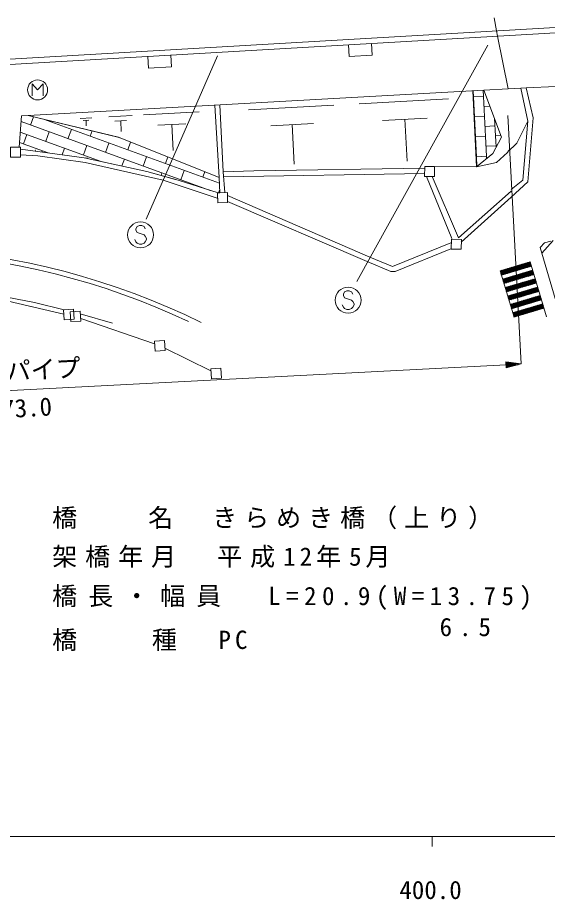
# Model space of a CAD drawing. Units: millimetres, scale not verified. Extents: x 40000 to 680000, y 20000 to 380000.
# Drawn here: x 426544 to 479528, y 198715 to 286976 of the extents above; entities that cross this region are included whole.
import ezdxf
from ezdxf.enums import TextEntityAlignment as Align

# ---------------------------------------------------------------- set-up
doc = ezdxf.new("R2010")
doc.units = ezdxf.units.MM
doc.header["$LTSCALE"] = 1000
for name, color, linetype, lineweight in [('M-BGD', 7, 'Continuous', 13), ('M-BGD-EXST', 7, 'Continuous', 13), ('M-BMK-ROW', 30, 'Continuous', 13), ('M-STR-HTXT', 7, 'Continuous', 13), ('M-STR-STR1', 1, 'Continuous', 13), ('M-STR-STRC', 7, 'Continuous', 13), ('M-STR-STRD', 7, 'Continuous', 13), ('M-TTL-BAND', 7, 'Continuous', 13)]:
    doc.layers.add(name, color=color, linetype=linetype, lineweight=lineweight)
doc.styles.add('ＭＳ ゴシック', font='')
doc.styles.get('ＭＳ ゴシック').set_extended_font_data('MS Gothic')

msp = doc.modelspace()

# ---------------------------------------------------------------- linework, layer by layer
at = {"layer": 'M-BGD'}
for p, q in [((459624, 284250), (459692, 283085)), ((461932, 284383), (462000, 283218)), ((439573, 283093), (439640, 281928)), ((441881, 283226), (441948, 282061)), ((459692, 283085), (462000, 283218)), ((439640, 281928), (441948, 282061)), ((475600, 279837), (473183, 279706)), ((476870, 279906), (477589, 276620)), ((477416, 279936), (478097, 276959)), ((427612, 277171), (473183, 279706)), ((472424, 272048), (472073, 279645)), ((472127, 279035), (472095, 279646)), ((473125, 279088), (472127, 279035)), ((472231, 277038), (472127, 279035)), ((473125, 279088), (473093, 279701)), ((473230, 277090), (473125, 279088)), ((473183, 279706), (474954, 274998)), ((446263, 278209), (446716, 270989)), ((446774, 278237), (447109, 271540)), ((449648, 277740), (458164, 278206)), ((460692, 278345), (469639, 278835)), ((472179, 278037), (472147, 278035)), ((473780, 278121), (473177, 278089)), ((426926, 277133), (427612, 277171)), ((427612, 277171), (436632, 275002)), ((435670, 277046), (437984, 277173)), ((439125, 277236), (444700, 277541)), ((426704, 273996), (426926, 277133)), ((445807, 269689), (426889, 276570)), ((428121, 277049), (427819, 276220)), ((446736, 270399), (429141, 276803)), ((430078, 276578), (430040, 276476)), ((432791, 276889), (433952, 276952)), ((433094, 276673), (433675, 276704)), ((433384, 276688), (433414, 276147)), ((436274, 276615), (437431, 276679)), ((436852, 276647), (436912, 275567)), ((440580, 276197), (443367, 276350)), ((441973, 276273), (442116, 273672)), ((451870, 276153), (456128, 276386)), ((453999, 276270), (454217, 272296)), ((463027, 276678), (467501, 276923)), ((465264, 276800), (465492, 272625)), ((473230, 277090), (472231, 277038)), ((472336, 275041), (472231, 277038)), ((473334, 275093), (473230, 277090)), ((474333, 275146), (474242, 276893)), ((476488, 274419), (477589, 276620)), ((477589, 276620), (477081, 270694)), ((478097, 276959), (477589, 270524)), ((434900, 272579), (426812, 275523)), ((429698, 275536), (429356, 274597)), ((431920, 275792), (431578, 274852)), ((433992, 275637), (433799, 275108)), ((472284, 276040), (472240, 276037)), ((474281, 276144), (473282, 276092)), ((427477, 275281), (427135, 274341)), ((436863, 274910), (436568, 275018)), ((436632, 275002), (446716, 270989)), ((437842, 274521), (437558, 273740)), ((473334, 275093), (472336, 275041)), ((472441, 273044), (472336, 275041)), ((473439, 273096), (473334, 275093)), ((474954, 274998), (474084, 273367)), ((474888, 275175), (474333, 275146)), ((474392, 274029), (474333, 275146)), ((429603, 273443), (426738, 274485)), ((433207, 272947), (426814, 273826)), ((428355, 273750), (428308, 273621)), ((429014, 273657), (428968, 273530)), ((431236, 273913), (430995, 273251)), ((433457, 274168), (433115, 273228)), ((435679, 274424), (435337, 273484)), ((472388, 274042), (472332, 274039)), ((474385, 274147), (473387, 274095)), ((475557, 273488), (475641, 273657)), ((475641, 273657), (476149, 274080)), ((476149, 274080), (476488, 274419)), ((426814, 273232), (428567, 273149)), ((428567, 273149), (433308, 272472)), ((439481, 271583), (433207, 272947)), ((433396, 272980), (433371, 272911)), ((433524, 272937), (433509, 272881)), ((437216, 272800), (436972, 272129)), ((439437, 273056), (439095, 272116)), ((441560, 273041), (441317, 272372)), ((474084, 273367), (472424, 272048)), ((473439, 273096), (472441, 273044)), ((472490, 272101), (472441, 273044)), ((473451, 272864), (473439, 273096)), ((474456, 272472), (475557, 273488)), ((433308, 272472), (441097, 270694)), ((450157, 271625), (467258, 271911)), ((468251, 272063), (472424, 272048)), ((472424, 272048), (474456, 272472)), ((442585, 270706), (439481, 271583)), ((440975, 271432), (440885, 271186)), ((443196, 271688), (442854, 270748)), ((445278, 271561), (445076, 271004)), ((446716, 270989), (446769, 269448)), ((447109, 271540), (450157, 271625)), ((447109, 271540), (447254, 269460)), ((447144, 271033), (467250, 271376)), ((467442, 271085), (469969, 264852)), ((468003, 271077), (470646, 264936)), ((441097, 270694), (446516, 268916)), ((442195, 270841), (442187, 270818)), ((446587, 269443), (442585, 270706)), ((477081, 270694), (475895, 269762)), ((477589, 270524), (475895, 269000)), ((444737, 270073), (444722, 270031)), ((446769, 269448), (446587, 269443)), ((446758, 269778), (446636, 269444)), ((470646, 264936), (475895, 269593)), ((447532, 269170), (461756, 262989)), ((447532, 268577), (461502, 262566)), ((470900, 264513), (475895, 269000)), ((464042, 262058), (469884, 264428)), ((479246, 264429), (478822, 263973)), ((478822, 263973), (480806, 257147)), ((478985, 263413), (480100, 264651)), ((479875, 264598), (479246, 264429)), ((464296, 261550), (469884, 263836)), ((461502, 262566), (463873, 261550)), ((461756, 262989), (464042, 262058)), ((477800, 262526), (474800, 261626)), ((477800, 262526), (479453, 257017)), ((463873, 261550), (464296, 261550)), ((474799, 261630), (476192, 256990)), ((423861, 259313), (428227, 258473)), ((428227, 258473), (431191, 257740)), ((432800, 257316), (436017, 256385))]:
    msp.add_line(p, q, dxfattribs=at)
for points in [[(439481, 271583), (442585, 270706), (446587, 269443), (446769, 269448), (446716, 270989), (436632, 275002), (427612, 277171), (426926, 277133), (426704, 273996)], [(439481, 271583), (442187, 270818), (442585, 270706), (446587, 269443), (446769, 269448), (446716, 270989), (436863, 274910), (436568, 275018), (427612, 277171), (426926, 277133), (426704, 273996)], [(426814, 273826), (433207, 272947), (433509, 272881), (439481, 271583)], [(426814, 273826), (428308, 273621), (433207, 272947), (433371, 272911), (433509, 272881), (439481, 271583)]]:
    msp.add_lwpolyline(points, dxfattribs=at)
for points in [[(426814, 273006), (426814, 273996), (425824, 273996), (425824, 273006)], [(468236, 271074), (468251, 272063), (467261, 272078), (467246, 271088)], [(447546, 268477), (447521, 269467), (446531, 269442), (446556, 268452)], [(469919, 263809), (470909, 263791), (470927, 264781), (469937, 264798)]]:
    msp.add_lwpolyline(points, close=True, dxfattribs=at)
for centre, radius, start, end in [((412424, 190229), 73776, 63.87727, 108.90579), ((412486, 190527), 73007, 64.74189, 109.09375)]:
    msp.add_arc(centre, radius, start, end, dxfattribs=at)
at = {"layer": 'M-BGD-EXST'}
for p, q in [((427991, 279141), (427991, 280341)), ((427991, 280341), (428541, 279741)), ((428541, 279741), (429091, 280341)), ((429091, 280341), (429091, 279141))]:
    msp.add_line(p, q, dxfattribs=at)
msp.add_circle((428541, 279741), 1000, dxfattribs=at)
at = {"layer": 'M-BMK-ROW'}
for p, q in [((423881, 259003), (431155, 257292)), ((431127, 257730), (432125, 257794)), ((431191, 256732), (431127, 257730)), ((432125, 257794), (432189, 256796)), ((431809, 257543), (432807, 257606)), ((431873, 256545), (431809, 257543)), ((432807, 257606), (432871, 256608)), ((432855, 256855), (440247, 254319)), ((432189, 256796), (431191, 256732)), ((432871, 256608), (431873, 256545)), ((440229, 254597), (441227, 254661)), ((440293, 253599), (440229, 254597)), ((441227, 254661), (441291, 253663)), ((441291, 253663), (440293, 253599)), ((441276, 253889), (445873, 251625)), ((445861, 251810), (446859, 251874)), ((445925, 250812), (445861, 251810)), ((446859, 251874), (446923, 250876)), ((446923, 250876), (445925, 250812))]:
    msp.add_line(p, q, dxfattribs=at)
at = {"layer": 'M-STR-HTXT'}
for p, q in [((476893, 252311), (475565, 277193)), ((476893, 252311), (475379, 252533)), ((475379, 252533), (475410, 251933)), ((475682, 252488), (475382, 252473)), ((475385, 252413), (475985, 252444)), ((307017, 243471), (475395, 252233)), ((476287, 252400), (475389, 252353)), ((475392, 252293), (476590, 252355)), ((476893, 252311), (475395, 252233)), ((475398, 252173), (476596, 252235)), ((476300, 252160), (475401, 252113)), ((475404, 252053), (476003, 252084)), ((475707, 252009), (475407, 251993)), ((476893, 252311), (475410, 251933))]:
    msp.add_line(p, q, dxfattribs=at)
at = {"layer": 'M-STR-STR1'}
for p, q in [((474191, 286963), (474452, 285642)), ((474452, 285642), (474557, 285112)), ((474557, 285112), (475600, 279837)), ((476870, 279906), (475600, 279837)), ((477416, 279936), (476870, 279906)), ((480382, 280096), (477416, 279936))]:
    msp.add_line(p, q, dxfattribs=at)
at = {"layer": 'M-STR-STRC'}
for p, q in [((460474, 260575), (473573, 284204)), ((439400, 266810), (446518, 283143)), ((438488, 266060), (438370, 265823)), ((438370, 265823), (438370, 265705)), ((438370, 265705), (438488, 265469)), ((438724, 266178), (438488, 266060)), ((438961, 266178), (438724, 266178)), ((439197, 266060), (438961, 266178)), ((439315, 265823), (439197, 266060)), ((438488, 265469), (439197, 265233)), ((439197, 265233), (439315, 265114)), ((439315, 265114), (439433, 264878)), ((439433, 264878), (439433, 264760)), ((438370, 264523), (438252, 264760)), ((438488, 264405), (438370, 264523)), ((438724, 264287), (438488, 264405)), ((438961, 264287), (438724, 264287)), ((439197, 264405), (438961, 264287)), ((439315, 264523), (439197, 264405)), ((439433, 264760), (439315, 264523)), ((477800, 262527), (474799, 261631)), ((475913, 261494), (476582, 262163)), ((476114, 261554), (476784, 262224)), ((476316, 261614), (476986, 262284)), ((476518, 261674), (477187, 262344)), ((476910, 261792), (476549, 262153)), ((477019, 261824), (476657, 262186)), ((476719, 261735), (477389, 262404)), ((477128, 261857), (476766, 262218)), ((477237, 261889), (476875, 262251)), ((476921, 261795), (477591, 262465)), ((477346, 261922), (476984, 262283)), ((477455, 261954), (477093, 262316)), ((477123, 261855), (477792, 262525)), ((477564, 261987), (477202, 262348)), ((477672, 262019), (477311, 262381)), ((477324, 261915), (477831, 262422)), ((477781, 262052), (477420, 262414)), ((477526, 261976), (477864, 262313)), ((477890, 262084), (477529, 262446)), ((477890, 262226), (477638, 262479)), ((477727, 262036), (477896, 262205)), ((477829, 262428), (477746, 262511)), ((475168, 261271), (474806, 261633)), ((474826, 261539), (474969, 261682)), ((475059, 261239), (474855, 261443)), ((474859, 261430), (475171, 261742)), ((474892, 261321), (475373, 261802)), ((475277, 261304), (474915, 261666)), ((474924, 261212), (475574, 261862)), ((474928, 261200), (477929, 262096)), ((475386, 261336), (475024, 261698)), ((478052, 261687), (475051, 260791)), ((475106, 261253), (475776, 261923)), ((475494, 261369), (475133, 261731)), ((475180, 260360), (478181, 261256)), ((475603, 261401), (475242, 261763)), ((475308, 261313), (475977, 261983)), ((475712, 261434), (475351, 261796)), ((475821, 261466), (475460, 261828)), ((475510, 261373), (476179, 262043)), ((475930, 261499), (475568, 261861)), ((476039, 261532), (475677, 261893)), ((475711, 261434), (476381, 262103)), ((476148, 261564), (475786, 261926)), ((476257, 261597), (475895, 261958)), ((475963, 260594), (476633, 261263)), ((476366, 261629), (476004, 261991)), ((476475, 261662), (476113, 262023)), ((476165, 260654), (476834, 261324)), ((476583, 261694), (476222, 262056)), ((476692, 261727), (476331, 262088)), ((476366, 260714), (477036, 261384)), ((476801, 261759), (476440, 262121)), ((476568, 260774), (477238, 261444)), ((477053, 260919), (476692, 261281)), ((476770, 260835), (477439, 261504)), ((477162, 260952), (476801, 261314)), ((477271, 260984), (476909, 261346)), ((476971, 260895), (477641, 261564)), ((477380, 261017), (477018, 261379)), ((477489, 261049), (477127, 261411)), ((477173, 260955), (477843, 261625)), ((477598, 261082), (477236, 261444)), ((477707, 261114), (477345, 261476)), ((477375, 261015), (478044, 261685)), ((477816, 261147), (477454, 261509)), ((477925, 261180), (477563, 261541)), ((477576, 261076), (478083, 261582)), ((478033, 261212), (477672, 261574)), ((477778, 261136), (478116, 261474)), ((478142, 261245), (477781, 261606)), ((478142, 261386), (477890, 261639)), ((477980, 261196), (478148, 261365)), ((478081, 261588), (477998, 261671)), ((474950, 261206), (474916, 261240)), ((475420, 260432), (475058, 260793)), ((475078, 260699), (475221, 260842)), ((475311, 260399), (475107, 260603)), ((475111, 260590), (475423, 260902)), ((475144, 260481), (475625, 260962)), ((475529, 260464), (475167, 260826)), ((475202, 260367), (475168, 260401)), ((475176, 260373), (475826, 261023)), ((475638, 260497), (475276, 260858)), ((478304, 260847), (475303, 259951)), ((475358, 260413), (476028, 261083)), ((475747, 260529), (475385, 260891)), ((475432, 259520), (478433, 260416)), ((475855, 260562), (475494, 260923)), ((475560, 260473), (476230, 261143)), ((475964, 260594), (475603, 260956)), ((476073, 260627), (475712, 260988)), ((475762, 260534), (476431, 261203)), ((476182, 260659), (475820, 261021)), ((476291, 260692), (475929, 261053)), ((476400, 260724), (476038, 261086)), ((476509, 260757), (476147, 261118)), ((476216, 259754), (476885, 260424)), ((476618, 260789), (476256, 261151)), ((476727, 260822), (476365, 261183)), ((476417, 259814), (477087, 260484)), ((476836, 260854), (476474, 261216)), ((476944, 260887), (476583, 261248)), ((476619, 259875), (477289, 260544)), ((477088, 260015), (476726, 260376)), ((476821, 259935), (477490, 260604)), ((477197, 260047), (476835, 260409)), ((477306, 260080), (476944, 260441)), ((477022, 259995), (477692, 260665)), ((477415, 260112), (477053, 260474)), ((477524, 260145), (477162, 260506)), ((477224, 260055), (477893, 260725)), ((477633, 260177), (477271, 260539)), ((477741, 260210), (477380, 260571)), ((477425, 260115), (478095, 260785)), ((477850, 260242), (477489, 260604)), ((477959, 260275), (477598, 260636)), ((477627, 260176), (478297, 260845)), ((478068, 260307), (477706, 260669)), ((478177, 260340), (477815, 260702)), ((477829, 260236), (478335, 260742)), ((478286, 260372), (477924, 260734)), ((478030, 260296), (478368, 260634)), ((478395, 260405), (478033, 260767)), ((478394, 260547), (478142, 260799)), ((478232, 260356), (478401, 260525)), ((478333, 260749), (478251, 260832)), ((459244, 259523), (459126, 259286)), ((459481, 259641), (459244, 259523)), ((459717, 259641), (459481, 259641)), ((459953, 259523), (459717, 259641)), ((460071, 259286), (459953, 259523)), ((475672, 259592), (475311, 259954)), ((475330, 259859), (475474, 260002)), ((475563, 259559), (475359, 259764)), ((475363, 259750), (475675, 260062)), ((475396, 259641), (475877, 260123)), ((475781, 259624), (475420, 259986)), ((475455, 259527), (475420, 259562)), ((475428, 259533), (476079, 260183)), ((475890, 259657), (475528, 260019)), ((478556, 260008), (475555, 259112)), ((475611, 259574), (476280, 260243)), ((475999, 259689), (475637, 260051)), ((475684, 258681), (478685, 259577)), ((476108, 259722), (475746, 260084)), ((475812, 259634), (476482, 260303)), ((476217, 259755), (475855, 260116)), ((476326, 259787), (475964, 260149)), ((476014, 259694), (476684, 260364)), ((476435, 259820), (476073, 260181)), ((476544, 259852), (476182, 260214)), ((476265, 258854), (476935, 259524)), ((476652, 259885), (476291, 260246)), ((476761, 259917), (476400, 260279)), ((476467, 258915), (477136, 259584)), ((476870, 259950), (476509, 260311)), ((476979, 259982), (476617, 260344)), ((476668, 258975), (477338, 259644)), ((477230, 259143), (476868, 259504)), ((476870, 259035), (477539, 259705)), ((477339, 259175), (476977, 259537)), ((477072, 259095), (477741, 259765)), ((477448, 259208), (477086, 259569)), ((477557, 259240), (477195, 259602)), ((477273, 259156), (477943, 259825)), ((477666, 259273), (477304, 259634)), ((477775, 259305), (477413, 259667)), ((477475, 259216), (478144, 259885)), ((477883, 259338), (477522, 259699)), ((477992, 259370), (477631, 259732)), ((477676, 259276), (478346, 259946)), ((478101, 259403), (477740, 259764)), ((478210, 259435), (477849, 259797)), ((477878, 259336), (478548, 260006)), ((478319, 259468), (477957, 259829)), ((478428, 259500), (478066, 259862)), ((478080, 259396), (478587, 259904)), ((478537, 259533), (478175, 259895)), ((478281, 259457), (478620, 259795)), ((478646, 259565), (478284, 259927)), ((478646, 259706), (478393, 259960)), ((478483, 259517), (478652, 259686)), ((478586, 259908), (478502, 259992)), ((478685, 259577), (478685, 259577)), ((459126, 259286), (459126, 259168)), ((459126, 259168), (459244, 258932)), ((459244, 258932), (459953, 258696)), ((459953, 258696), (460071, 258577)), ((475923, 258752), (475562, 259114)), ((475582, 259020), (475725, 259163)), ((475814, 258720), (475611, 258923)), ((475615, 258911), (475926, 259223)), ((475647, 258803), (476128, 259283)), ((476032, 258785), (475670, 259147)), ((475705, 258687), (475672, 258721)), ((475680, 258694), (476330, 259343)), ((476141, 258817), (475779, 259179)), ((478808, 259169), (475806, 258273)), ((475862, 258734), (476531, 259404)), ((476250, 258850), (475888, 259212)), ((475936, 257842), (478937, 258738)), ((476359, 258882), (475997, 259244)), ((476063, 258794), (476733, 259464)), ((476468, 258915), (476106, 259277)), ((476577, 258948), (476215, 259309)), ((476315, 257955), (476984, 258624)), ((476686, 258980), (476324, 259342)), ((476794, 259013), (476433, 259374)), ((476516, 258015), (477186, 258685)), ((476903, 259045), (476542, 259407)), ((477012, 259078), (476651, 259439)), ((476718, 258075), (477388, 258745)), ((477121, 259110), (476759, 259472)), ((476920, 258135), (477589, 258805)), ((477373, 258271), (477011, 258632)), ((477481, 258303), (477120, 258665)), ((477121, 258196), (477791, 258865)), ((477590, 258336), (477229, 258697)), ((477323, 258256), (477993, 258925)), ((477699, 258368), (477338, 258730)), ((477808, 258401), (477446, 258762)), ((477525, 258316), (478194, 258986)), ((477917, 258433), (477555, 258795)), ((478026, 258466), (477664, 258827)), ((477726, 258376), (478396, 259046)), ((478135, 258498), (477773, 258860)), ((478244, 258531), (477882, 258893)), ((477928, 258437), (478597, 259106)), ((478353, 258563), (477991, 258925)), ((478462, 258596), (478100, 258958)), ((478129, 258497), (478799, 259166)), ((478570, 258628), (478209, 258990)), ((478679, 258661), (478318, 259023)), ((478331, 258557), (478839, 259065)), ((478788, 258693), (478427, 259055)), ((478533, 258617), (478871, 258956)), ((478897, 258726), (478536, 259088)), ((478898, 258866), (478644, 259120)), ((478734, 258677), (478904, 258847)), ((478838, 259068), (478753, 259153)), ((478936, 258738), (478937, 258738)), ((459126, 257986), (459008, 258223)), ((459244, 257868), (459126, 257986)), ((459481, 257750), (459244, 257868)), ((459717, 257750), (459481, 257750)), ((459953, 257868), (459717, 257750)), ((460071, 257986), (459953, 257868)), ((460071, 258577), (460190, 258341)), ((460190, 258223), (460071, 257986)), ((460190, 258341), (460190, 258223)), ((476175, 257913), (475813, 258275)), ((475834, 258181), (475976, 258323)), ((476066, 257880), (475863, 258083)), ((475867, 258072), (476178, 258384)), ((475899, 257964), (476379, 258444)), ((476284, 257946), (475922, 258307)), ((475957, 257848), (475924, 257881)), ((475932, 257855), (476581, 258504)), ((476392, 257978), (476031, 258340)), ((479059, 258330), (476058, 257433)), ((476113, 257895), (476783, 258564)), ((476501, 258011), (476140, 258372)), ((476188, 257002), (479189, 257899)), ((476610, 258043), (476249, 258405)), ((476719, 258076), (476357, 258437)), ((476828, 258108), (476466, 258470)), ((476486, 257091), (477155, 257761)), ((476937, 258141), (476575, 258502)), ((477046, 258173), (476684, 258535)), ((476687, 257152), (477357, 257821)), ((477155, 258206), (476793, 258567)), ((476889, 257212), (477558, 257881)), ((477264, 258238), (476902, 258600)), ((477449, 257379), (477087, 257741)), ((477091, 257272), (477760, 257942)), ((477558, 257412), (477196, 257773)), ((477292, 257332), (477962, 258002)), ((477667, 257444), (477305, 257806)), ((477776, 257477), (477414, 257838)), ((477494, 257392), (478163, 258062)), ((477885, 257509), (477523, 257871)), ((477994, 257542), (477632, 257903)), ((477695, 257453), (478365, 258122)), ((478102, 257574), (477741, 257936)), ((478211, 257607), (477850, 257968)), ((477897, 257513), (478567, 258182)), ((478320, 257639), (477959, 258001)), ((478429, 257672), (478068, 258033)), ((478099, 257573), (478768, 258243)), ((478538, 257704), (478176, 258066)), ((478647, 257737), (478285, 258098)), ((478300, 257633), (478970, 258303)), ((478756, 257769), (478394, 258131)), ((478502, 257694), (479078, 258269)), ((478865, 257802), (478503, 258164)), ((478974, 257834), (478612, 258196)), ((478704, 257754), (479110, 258160)), ((479083, 257867), (478721, 258229)), ((479187, 257904), (478830, 258261)), ((478905, 257814), (479143, 258052)), ((479127, 258106), (478939, 258294)), ((479066, 258308), (479048, 258326)), ((479107, 257874), (479175, 257943)), ((476073, 257386), (476147, 257460)), ((476360, 257054), (476092, 257322)), ((476105, 257277), (476349, 257520)), ((476469, 257086), (476107, 257448)), ((476138, 257168), (476550, 257580)), ((476251, 257021), (476152, 257120)), ((476171, 257059), (476752, 257641)), ((476578, 257119), (476216, 257481)), ((476284, 257031), (476954, 257701)), ((476687, 257151), (476325, 257513)), ((476796, 257184), (476434, 257546)), ((476905, 257217), (476543, 257578)), ((477013, 257249), (476652, 257611)), ((477122, 257282), (476761, 257643)), ((477231, 257314), (476870, 257676)), ((477340, 257347), (476979, 257708))]:
    msp.add_line(p, q, dxfattribs=at)
for centre in [(438842, 265233), (459599, 258696)]:
    msp.add_circle(centre, 1300, dxfattribs=at)
at = {"layer": 'M-STR-STRD'}
for p, q in [((571615, 291251), (407569, 281781)), ((409876, 281378), (571653, 290717))]:
    msp.add_line(p, q, dxfattribs=at)
at = {"layer": 'M-TTL-BAND'}
for p, q in [((40000, 205000), (579000, 205000)), ((468000, 205000), (468000, 204000))]:
    msp.add_line(p, q, dxfattribs=at)

# ---------------------------------------------------------------- texts
at = {"layer": 'M-STR-HTXT', "style": 'ＭＳ ゴシック'}
for s, rotation, p in [('ガードパイプ', 2.979, (417937, 249716)), ('L=173.0', 3.403, (421348, 246095))]:
    msp.add_text(s, height=1833, rotation=rotation, dxfattribs=at).set_placement(p, align=Align.BOTTOM_LEFT)
at = {"layer": 'M-STR-HTXT', "char_height": 1833, "attachment_point": 7, "style": 'ＭＳ ゴシック'}
for s, insert in [('\\T1.28;橋\u3000\u3000名\u3000きらめき橋（上り）', (430000, 235765)), ('\\T1.32;架橋年月\u3000平成12年5月', (430000, 231894)), ('\\T1.44;橋長・幅員\u3000L=20.9(W=13.75)', (430000, 227681)), ('\\T1.56;6.5', (468748, 225034)), ('\\T1.33;橋\u3000\u3000種\u3000PC', (430000, 223579))]:
    msp.add_mtext(s, dxfattribs=dict(at, insert=insert))
at = {"layer": 'M-TTL-BAND', "style": 'ＭＳ ゴシック'}
msp.add_text('400.0', height=1833, dxfattribs=at).set_placement((467844, 198195), align=Align.BOTTOM_CENTER)

doc.saveas('drawing.dxf')
